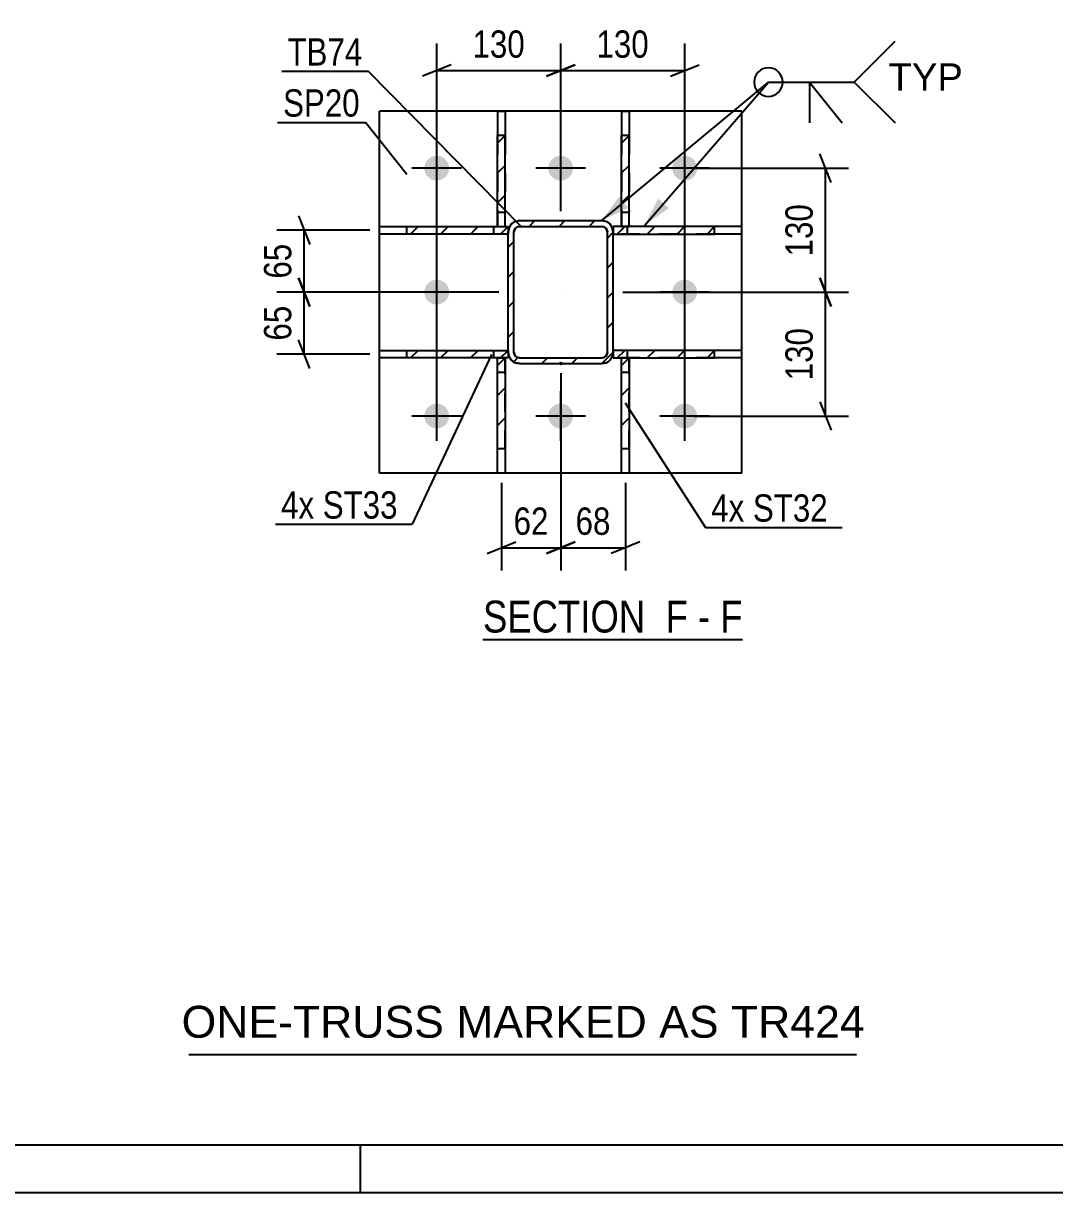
# Model space of a CAD drawing. Header units: millimetres. Extents: x -91 to 750, y -426 to 168.
# Drawn here: x 294.2 to 402.3, y -425.9 to -303.3 of the extents above; entities that cross this region are included whole.
import ezdxf

# ---------------------------------------------------------------- set-up
doc = ezdxf.new("R2010")
doc.units = ezdxf.units.MM
doc.linetypes.add('DXK_LINE_DOT2', pattern=[3.9198, 1.9599, -1.9599])
doc.linetypes.add('DXK_LINE_DOT3', pattern=[5.9187, 2.979, -0.9799, 0.9799, -0.9799])
doc.styles.add('Arial', font='ARIAL.TTF', dxfattribs={"height": 0.2})
doc.styles.add('Arial Narrow', font='ARIALN.TTF', dxfattribs={"height": 0.2})

# ---------------------------------------------------------------- blocks, each defined once
blk = doc.blocks.new('Unknown-814409585-1133')
at = {"color": 5, "linetype": 'Continuous'}
for p, q in [((-86.5, -420.93), (744.5, -420.93)), ((329.5, -425.93), (329.5, -420.93)), ((-91.5, -425.93), (749.5, -425.93))]:
    blk.add_line(p, q, dxfattribs=at)
blk = doc.blocks.new('Unknown-814409585-17411')
at = {"color": 7, "linetype": 'Continuous'}
blk.add_line((311.5, -411.43), (381.5, -411.43), dxfattribs=at)
at = {"color": 7, "style": 'Arial'}
blk.add_text('ONE-TRUSS MARKED AS TR424', height=3.3428, dxfattribs=at).set_placement((310.75, -409.68))
blk = doc.blocks.new('Unknown-814409585-17 - 2082')
at = {"color": 6, "linetype": 'Continuous'}
blk.add_line((342.35, -367.92), (369.56, -367.92), dxfattribs=at)
at = {"color": 0, "linetype": 'Continuous'}
for points in [[(360.45, -367.17), (360.45, -363.67), (342.35, -363.67), (342.35, -367.17)], [(363.84, -367.17), (363.84, -363.67), (361.5, -363.67), (361.5, -367.17)], [(366.17, -367.17), (366.17, -363.67), (364.89, -363.67), (364.89, -367.17)], [(369.56, -367.17), (369.56, -363.67), (367.22, -363.67), (367.22, -367.17)]]:
    blk.add_wipeout(points, dxfattribs=at)
at = {"color": 7, "linetype": 'Continuous', "style": 'Arial Narrow'}
for s, p in [('SECTION ', (342.35, -367.17)), ('F', (361.5, -367.17)), ('F', (367.22, -367.17)), ('-', (364.89, -367.17))]:
    blk.add_text(s, height=3.34, dxfattribs=at).set_placement(p)
blk = doc.blocks.new('Part-814409585-2233 - 2082')
at = {"linetype": 'Continuous'}
h = blk.add_hatch(dxfattribs=at)
h.set_pattern_fill('', scale=0.7, style=0, pattern_type=0)
h.set_pattern_definition([(45, (366.6432, -324.5655), (-1.57154, 1.57154), [])])
h.paths.add_polyline_path([(366.64, -325.37), (366.64, -324.57), (356, -324.57), (356, -325.37)])
at = {"color": 7, "linetype": 'DXK_LINE_DOT2'}
for p, q in [((366.64, -324.57), (356, -324.57)), ((356, -324.57), (356, -325.37)), ((357.5, -325.37), (357.5, -324.57)), ((366.64, -325.37), (356, -325.37))]:
    blk.add_line(p, q, dxfattribs=at)
at = {"color": 2, "linetype": 'Continuous'}
for p, q in [((366.64, -324.57), (356, -324.57)), ((356, -324.57), (356, -325.37)), ((369.5, -324.57), (366.64, -324.57)), ((366.64, -325.37), (366.64, -324.57)), ((369.5, -325.37), (369.5, -324.57)), ((356, -325.37), (366.64, -325.37)), ((369.5, -325.37), (366.64, -325.37))]:
    blk.add_line(p, q, dxfattribs=at)
blk = doc.blocks.new('Part-814409585-2217 - 2082')
at = {"color": 2, "linetype": 'Continuous'}
for p, q in [((331.5, -350.46), (331.5, -312.46)), ((369.5, -312.46), (331.5, -312.46)), ((369.5, -350.46), (369.5, -312.46)), ((369.5, -350.46), (331.5, -350.46))]:
    blk.add_line(p, q, dxfattribs=at)
blk = doc.blocks.new('Bolt-814409585-2180 - 2082')
at = {"linetype": 'Continuous'}
for points in [[(336.2, -318.46, -1), (338.8, -318.46, -1)], [(349.2, -318.46, -1), (351.8, -318.46, -1)], [(362.2, -318.46, -1), (364.8, -318.46, -1)], [(336.2, -331.46, -1), (338.8, -331.46, -1)], [(362.2, -331.46, -1), (364.8, -331.46, -1)], [(336.2, -344.46, -1), (338.8, -344.46, -1)], [(349.2, -344.46, -1), (351.8, -344.46, -1)], [(362.2, -344.46, -1), (364.8, -344.46, -1)]]:
    blk.add_hatch(color=1, dxfattribs=at).paths.add_polyline_path(points)
at = {"color": 1, "linetype": 'Continuous'}
for p, q in [((337.5, -321.06), (337.5, -315.86)), ((350.5, -321.06), (350.5, -315.86)), ((363.5, -321.06), (363.5, -315.86)), ((340.1, -318.46), (334.9, -318.46)), ((353.1, -318.46), (347.9, -318.46)), ((366.1, -318.46), (360.9, -318.46)), ((337.5, -334.06), (337.5, -328.86)), ((363.5, -334.06), (363.5, -328.86)), ((340.1, -331.46), (334.9, -331.46)), ((366.1, -331.46), (360.9, -331.46)), ((337.5, -347.06), (337.5, -341.86)), ((350.5, -347.06), (350.5, -341.86)), ((363.5, -347.06), (363.5, -341.86)), ((340.1, -344.46), (334.9, -344.46)), ((353.1, -344.46), (347.9, -344.46)), ((366.1, -344.46), (360.9, -344.46))]:
    blk.add_line(p, q, dxfattribs=at)
blk = doc.blocks.new('Part-814409585-2238 - 2082')
at = {"linetype": 'Continuous'}
h = blk.add_hatch(dxfattribs=at)
h.set_pattern_fill('', scale=0.7, style=0, pattern_type=0)
h.set_pattern_definition([(45, (366.6432, -337.5655), (-1.57154, 1.57154), [])])
h.paths.add_polyline_path([(366.64, -338.37), (366.64, -337.57), (356, -337.57), (356, -338.37)])
at = {"color": 7, "linetype": 'DXK_LINE_DOT2'}
for p, q in [((366.64, -337.57), (356, -337.57)), ((356, -337.57), (356, -338.37)), ((366.64, -338.37), (356, -338.37)), ((357.5, -338.37), (357.5, -337.57))]:
    blk.add_line(p, q, dxfattribs=at)
at = {"color": 2, "linetype": 'Continuous'}
for p, q in [((366.64, -337.57), (356, -337.57)), ((356, -337.57), (356, -338.37)), ((356, -338.37), (366.64, -338.37)), ((369.5, -337.57), (366.64, -337.57)), ((366.64, -338.37), (366.64, -337.57)), ((369.5, -338.37), (366.64, -338.37)), ((369.5, -338.37), (369.5, -337.57))]:
    blk.add_line(p, q, dxfattribs=at)
blk = doc.blocks.new('Part-814409585-2239 - 2082')
at = {"linetype": 'Continuous'}
h = blk.add_hatch(dxfattribs=at)
h.set_pattern_fill('', scale=0.7, style=0, pattern_type=0)
h.set_pattern_definition([(45, (344.9952, -324.5657), (-1.57154, 1.57154), [])])
h.paths.add_polyline_path([(345, -325.37), (345, -324.57), (334.35, -324.57), (334.35, -325.37)])
at = {"color": 2, "linetype": 'Continuous'}
for p, q in [((331.5, -325.37), (331.5, -324.57)), ((331.5, -324.57), (334.35, -324.57)), ((334.35, -324.57), (345, -324.57)), ((334.35, -325.37), (334.35, -324.57)), ((345, -324.57), (345, -325.37)), ((334.35, -325.37), (331.5, -325.37)), ((345, -325.37), (334.35, -325.37))]:
    blk.add_line(p, q, dxfattribs=at)
at = {"color": 7, "linetype": 'DXK_LINE_DOT2'}
for p, q in [((334.35, -324.57), (345, -324.57)), ((343.5, -325.37), (343.5, -324.57)), ((345, -324.57), (345, -325.37)), ((345, -325.37), (334.35, -325.37))]:
    blk.add_line(p, q, dxfattribs=at)
blk = doc.blocks.new('Part-814409585-2240 - 2082')
at = {"linetype": 'Continuous'}
h = blk.add_hatch(dxfattribs=at)
h.set_pattern_fill('', scale=0.7, style=0, pattern_type=0)
h.set_pattern_definition([(45, (344.9952, -337.5657), (-1.57154, 1.57154), [])])
h.paths.add_polyline_path([(345, -338.37), (345, -337.57), (334.35, -337.57), (334.35, -338.37)])
at = {"color": 2, "linetype": 'Continuous'}
for p, q in [((331.5, -338.37), (331.5, -337.57)), ((331.5, -337.57), (334.35, -337.57)), ((334.35, -338.37), (331.5, -338.37)), ((334.35, -337.57), (345, -337.57)), ((334.35, -338.37), (334.35, -337.57)), ((345, -338.37), (334.35, -338.37)), ((345, -337.57), (345, -338.37))]:
    blk.add_line(p, q, dxfattribs=at)
at = {"color": 7, "linetype": 'DXK_LINE_DOT2'}
for p, q in [((334.35, -337.57), (345, -337.57)), ((345, -338.37), (334.35, -338.37)), ((343.5, -338.37), (343.5, -337.57)), ((345, -337.57), (345, -338.37))]:
    blk.add_line(p, q, dxfattribs=at)
blk = doc.blocks.new('Part-814409585-2255 - 2082')
at = {"linetype": 'Continuous'}
h = blk.add_hatch(dxfattribs=at)
h.set_pattern_fill('', scale=0.7, style=0, pattern_type=0)
h.set_pattern_definition([(45, (344.6803, -338.3555), (-1.57154, 1.57154), [])])
h.paths.add_polyline_path([(344.68, -347.91), (344.68, -338.36), (343.88, -338.36), (343.88, -347.91)])
at = {"color": 7, "linetype": 'DXK_LINE_DOT2'}
for p, q in [((343.88, -339.86), (343.88, -338.36)), ((343.88, -338.36), (344.68, -338.36)), ((344.68, -347.91), (344.68, -338.36)), ((343.88, -339.86), (344.68, -339.86)), ((343.88, -347.91), (343.88, -339.86))]:
    blk.add_line(p, q, dxfattribs=at)
at = {"color": 2, "linetype": 'Continuous'}
for p, q in [((343.88, -347.91), (343.88, -338.36)), ((343.88, -338.36), (344.68, -338.36)), ((344.68, -338.36), (344.68, -347.91)), ((343.88, -350.47), (343.88, -347.91)), ((344.68, -347.91), (343.88, -347.91)), ((344.68, -347.91), (344.68, -350.47)), ((344.68, -350.47), (343.88, -350.47))]:
    blk.add_line(p, q, dxfattribs=at)
blk = doc.blocks.new('Part-814409585-2256 - 2082')
at = {"linetype": 'Continuous'}
h = blk.add_hatch(dxfattribs=at)
h.set_pattern_fill('', scale=0.7, style=0, pattern_type=0)
h.set_pattern_definition([(45, (357.6797, -338.3555), (-1.57154, 1.57154), [])])
h.paths.add_polyline_path([(357.68, -347.91), (357.68, -338.36), (356.88, -338.36), (356.88, -347.91)])
at = {"color": 7, "linetype": 'DXK_LINE_DOT2'}
for p, q in [((356.88, -339.86), (356.88, -338.36)), ((356.88, -338.36), (357.68, -338.36)), ((357.68, -347.91), (357.68, -338.36)), ((356.88, -339.86), (357.68, -339.86)), ((356.88, -347.91), (356.88, -339.86))]:
    blk.add_line(p, q, dxfattribs=at)
at = {"color": 2, "linetype": 'Continuous'}
for p, q in [((356.88, -347.91), (356.88, -338.36)), ((356.88, -338.36), (357.68, -338.36)), ((357.68, -338.36), (357.68, -347.91)), ((356.88, -350.47), (356.88, -347.91)), ((357.68, -347.91), (356.88, -347.91)), ((357.68, -347.91), (357.68, -350.47)), ((357.68, -350.47), (356.88, -350.47))]:
    blk.add_line(p, q, dxfattribs=at)
blk = doc.blocks.new('Part-814409585-2261 - 2082')
at = {"linetype": 'Continuous'}
h = blk.add_hatch(dxfattribs=at)
h.set_pattern_fill('', scale=0.7, style=0, pattern_type=0)
h.set_pattern_definition([(45, (344.6798, -315.0193), (-1.57154, 1.57154), [])])
h.paths.add_polyline_path([(344.68, -324.56), (344.68, -315.02), (343.88, -315.02), (343.88, -324.56)])
at = {"color": 2, "linetype": 'Continuous'}
for p, q in [((343.88, -312.47), (343.88, -315.02)), ((343.88, -312.47), (344.68, -312.47)), ((344.68, -312.47), (344.68, -315.02)), ((343.88, -324.56), (343.88, -315.02)), ((344.68, -315.02), (343.88, -315.02)), ((344.68, -324.56), (344.68, -315.02)), ((343.88, -324.56), (344.68, -324.56))]:
    blk.add_line(p, q, dxfattribs=at)
at = {"color": 7, "linetype": 'DXK_LINE_DOT2'}
for p, q in [((343.88, -315.02), (343.88, -324.56)), ((344.68, -315.02), (344.68, -323.06)), ((343.88, -323.06), (344.68, -323.06)), ((344.68, -324.56), (344.68, -323.06)), ((343.88, -324.56), (344.68, -324.56))]:
    blk.add_line(p, q, dxfattribs=at)
blk = doc.blocks.new('Part-814409585-2262 - 2082')
at = {"linetype": 'Continuous'}
h = blk.add_hatch(dxfattribs=at)
h.set_pattern_fill('', scale=0.7, style=0, pattern_type=0)
h.set_pattern_definition([(45, (357.6793, -315.0193), (-1.57154, 1.57154), [])])
h.paths.add_polyline_path([(357.68, -324.56), (357.68, -315.02), (356.88, -315.02), (356.88, -324.56)])
at = {"color": 2, "linetype": 'Continuous'}
for p, q in [((356.88, -312.47), (356.88, -315.02)), ((356.88, -312.47), (357.68, -312.47)), ((357.68, -312.47), (357.68, -315.02)), ((356.88, -324.56), (356.88, -315.02)), ((357.68, -315.02), (356.88, -315.02)), ((357.68, -324.56), (357.68, -315.02)), ((356.88, -324.56), (357.68, -324.56))]:
    blk.add_line(p, q, dxfattribs=at)
at = {"color": 7, "linetype": 'DXK_LINE_DOT2'}
for p, q in [((356.88, -315.02), (356.88, -324.56)), ((357.68, -315.02), (357.68, -323.06)), ((356.88, -323.06), (357.68, -323.06)), ((357.68, -324.56), (357.68, -323.06)), ((356.88, -324.56), (357.68, -324.56))]:
    blk.add_line(p, q, dxfattribs=at)
blk = doc.blocks.new('Part-814409585-2275 - 2082')
at = {"linetype": 'Continuous'}
h = blk.add_hatch(dxfattribs=at)
h.set_pattern_fill('', scale=0.7, style=0, pattern_type=0)
h.set_pattern_definition([(45, (355.9952, -337.763), (-1.57154, 1.57154), [])])
h.paths.add_polyline_path([(355.9, -338.22), (356, -337.76), (356, -325.16), (355.9, -324.7), (355.64, -324.31), (355.25, -324.05), (354.8, -323.96), (346.2, -323.96), (345.74, -324.05), (345.35, -324.31), (345.09, -324.7), (345, -325.16), (345, -337.76), (345.09, -338.22), (345.35, -338.61), (345.74, -338.87), (346.2, -338.96), (354.8, -338.96), (355.25, -338.87), (355.64, -338.61)])
h.paths.add_polyline_path([(355.02, -338.32), (354.8, -338.36), (346.2, -338.36), (345.97, -338.32), (345.77, -338.19), (345.64, -337.99), (345.6, -337.76), (345.6, -325.16), (345.64, -324.93), (345.77, -324.74), (345.97, -324.61), (346.2, -324.56), (354.8, -324.56), (355.02, -324.61), (355.22, -324.74), (355.35, -324.93), (355.4, -325.16), (355.4, -337.76), (355.35, -337.99), (355.22, -338.19)])
blk.add_hatch(color=30, dxfattribs=at).paths.add_polyline_path([(350.5, -339.06, -1), (350.5, -338.86, -1)])
at = {"color": 7, "linetype": 'DXK_LINE_DOT2'}
for p, q in [((345, -325.16), (345.09, -324.7)), ((345.64, -324.93), (345.6, -325.16)), ((345.77, -324.74), (345.64, -324.93)), ((345.74, -324.05), (346.2, -323.96)), ((345.97, -324.61), (345.77, -324.74)), ((346.2, -324.56), (345.97, -324.61)), ((346.2, -323.96), (354.8, -323.96)), ((346.2, -324.56), (354.8, -324.56)), ((354.8, -323.96), (355.25, -324.05)), ((355.02, -324.61), (354.8, -324.56)), ((355.22, -324.74), (355.02, -324.61)), ((355.35, -324.93), (355.22, -324.74)), ((355.4, -325.16), (355.35, -324.93)), ((355.9, -324.7), (356, -325.16)), ((345, -337.76), (345, -325.16)), ((345.6, -337.76), (345.6, -325.16)), ((355.4, -337.76), (355.4, -325.16)), ((356, -337.76), (356, -325.16)), ((345.09, -338.22), (345, -337.76)), ((345.6, -337.76), (345.64, -337.99)), ((345.64, -337.99), (345.77, -338.19)), ((345.77, -338.19), (345.97, -338.32)), ((345.97, -338.32), (346.2, -338.36)), ((346.2, -338.36), (354.8, -338.36)), ((354.8, -338.36), (355.02, -338.32)), ((355.02, -338.32), (355.22, -338.19)), ((355.22, -338.19), (355.35, -337.99)), ((355.35, -337.99), (355.4, -337.76)), ((356, -337.76), (355.9, -338.22)), ((346.2, -338.96), (345.74, -338.87)), ((346.2, -338.96), (354.8, -338.96)), ((355.25, -338.87), (354.8, -338.96))]:
    blk.add_line(p, q, dxfattribs=at)
at = {"color": 2, "linetype": 'Continuous'}
for p, q in [((345.09, -324.7), (345, -325.16)), ((345.6, -325.16), (345.64, -324.93)), ((345.64, -324.93), (345.77, -324.74)), ((346.2, -323.96), (345.74, -324.05)), ((345.77, -324.74), (345.97, -324.61)), ((345.97, -324.61), (346.2, -324.56)), ((346.2, -323.96), (354.8, -323.96)), ((346.2, -324.56), (354.8, -324.56)), ((355.25, -324.05), (354.8, -323.96)), ((354.8, -324.56), (355.02, -324.61)), ((355.02, -324.61), (355.22, -324.74)), ((355.22, -324.74), (355.35, -324.93)), ((355.35, -324.93), (355.4, -325.16)), ((356, -325.16), (355.9, -324.7)), ((345, -337.76), (345, -325.16)), ((345.6, -337.76), (345.6, -325.16)), ((355.4, -337.76), (355.4, -325.16)), ((356, -337.76), (356, -325.16)), ((345, -337.76), (345.09, -338.22)), ((345.64, -337.99), (345.6, -337.76)), ((345.77, -338.19), (345.64, -337.99)), ((345.97, -338.32), (345.77, -338.19)), ((346.2, -338.36), (345.97, -338.32)), ((346.2, -338.36), (354.8, -338.36)), ((355.02, -338.32), (354.8, -338.36)), ((355.22, -338.19), (355.02, -338.32)), ((355.35, -337.99), (355.22, -338.19)), ((355.4, -337.76), (355.35, -337.99)), ((355.9, -338.22), (356, -337.76)), ((345.74, -338.87), (346.2, -338.96)), ((346.2, -338.96), (354.8, -338.96)), ((354.8, -338.96), (355.25, -338.87))]:
    blk.add_line(p, q, dxfattribs=at)
at = {"color": 7, "linetype": 'DXK_LINE_DOT3'}
blk.add_line((350.5, -331.46), (350.5, -331.46), dxfattribs=at)
at = {"color": 30, "linetype": 'DXK_LINE_DOT3'}
blk.add_line((350.5, -338.96), (350.5, -338.96), dxfattribs=at)
at = {"color": 30, "linetype": 'Continuous'}
blk.add_circle((350.5, -338.96), 0.1, dxfattribs=at)
at = {"color": 7, "linetype": 'DXK_LINE_DOT2'}
for centre, start, end in [((346.2, -325.16), 112.5, 157.5), ((354.8, -325.16), 22.5, 67.5), ((346.2, -337.76), 202.5, 247.5), ((354.8, -337.76), 292.5, 337.5)]:
    blk.add_arc(centre, 1.2, start, end, dxfattribs=at)
at = {"color": 2, "linetype": 'Continuous'}
for centre, start, end in [((346.2, -325.16), 112.5, 157.5), ((354.8, -325.16), 22.5, 67.5), ((346.2, -337.76), 202.5, 247.5), ((354.8, -337.76), 292.5, 337.5)]:
    blk.add_arc(centre, 1.2, start, end, dxfattribs=at)
blk = doc.blocks.new('StraightDimension-814409585-2297 - 2082')
at = {"color": 7, "linetype": 'Continuous'}
for p, q in [((337.5, -343.46), (337.5, -305.37)), ((350.5, -322.96), (350.5, -305.37)), ((339, -307.62), (336, -308.82)), ((349, -308.82), (352, -307.62)), ((337.5, -308.22), (350.5, -308.22))]:
    blk.add_line(p, q, dxfattribs=at)
at = {"color": 0}
blk.add_wipeout([(347.34, -307.47), (347.34, -303.27), (340.65, -303.27), (340.65, -307.47)], dxfattribs=at)
at = {"color": 3, "style": 'Arial Narrow'}
blk.add_text('130', height=2.863, dxfattribs=at).set_placement((341.25, -306.87))
blk = doc.blocks.new('StraightDimension-814409585-2306 - 2082')
at = {"color": 7, "linetype": 'Continuous'}
for p, q in [((350.5, -322.96), (350.5, -305.37)), ((363.5, -343.46), (363.5, -305.37)), ((352, -307.62), (349, -308.82)), ((362, -308.82), (365, -307.62)), ((350.5, -308.22), (363.5, -308.22))]:
    blk.add_line(p, q, dxfattribs=at)
at = {"color": 0}
blk.add_wipeout([(360.34, -307.47), (360.34, -303.27), (353.65, -303.27), (353.65, -307.47)], dxfattribs=at)
at = {"color": 3, "style": 'Arial Narrow'}
blk.add_text('130', height=2.863, dxfattribs=at).set_placement((354.25, -306.87))
blk = doc.blocks.new('StraightDimension-814409585-2316 - 2082')
at = {"color": 7, "linetype": 'Continuous'}
for p, q in [((323, -329.96), (324.2, -332.96)), ((344, -331.46), (320.75, -331.46)), ((323.6, -337.97), (323.6, -331.46)), ((324.2, -339.47), (323, -336.47)), ((330.5, -337.97), (320.75, -337.97))]:
    blk.add_line(p, q, dxfattribs=at)
at = {"color": 0}
blk.add_wipeout([(322.85, -332.29), (318.65, -332.29), (318.65, -337.14), (322.85, -337.14)], dxfattribs=at)
at = {"color": 3, "style": 'Arial Narrow'}
blk.add_text('65', height=2.863, rotation=90.0002, dxfattribs=at).set_placement((322.25, -336.54))
blk = doc.blocks.new('StraightDimension-814409585-2322 - 2082')
at = {"color": 7, "linetype": 'Continuous'}
for p, q in [((323, -323.47), (324.2, -326.47)), ((330.5, -324.97), (320.75, -324.97)), ((323.6, -331.46), (323.6, -324.97)), ((324.2, -332.96), (323, -329.96)), ((344, -331.46), (320.75, -331.46))]:
    blk.add_line(p, q, dxfattribs=at)
at = {"color": 0}
blk.add_wipeout([(322.85, -325.79), (318.65, -325.79), (318.65, -330.64), (322.85, -330.64)], dxfattribs=at)
at = {"color": 3, "style": 'Arial Narrow'}
blk.add_text('65', height=2.863, rotation=90.0002, dxfattribs=at).set_placement((322.25, -330.04))
blk = doc.blocks.new('StraightDimension-814409585-2329 - 2082')
at = {"color": 7, "linetype": 'Continuous'}
for p, q in [((378.87, -332.96), (377.67, -329.96)), ((357, -331.46), (380.67, -331.46)), ((378.27, -344.46), (378.27, -331.46)), ((377.67, -342.96), (378.87, -345.96)), ((364.5, -344.46), (380.67, -344.46))]:
    blk.add_line(p, q, dxfattribs=at)
at = {"color": 0}
blk.add_wipeout([(377.52, -334.62), (373.32, -334.62), (373.32, -341.31), (377.52, -341.31)], dxfattribs=at)
at = {"color": 3, "style": 'Arial Narrow'}
blk.add_text('130', height=2.863, rotation=90.0002, dxfattribs=at).set_placement((376.92, -340.71))
blk = doc.blocks.new('StraightDimension-814409585-2339 - 2082')
at = {"color": 7, "linetype": 'Continuous'}
for p, q in [((378.87, -319.96), (377.67, -316.96)), ((364.5, -318.46), (380.67, -318.46)), ((378.27, -331.46), (378.27, -318.46)), ((377.67, -329.96), (378.87, -332.96)), ((357, -331.46), (380.67, -331.46))]:
    blk.add_line(p, q, dxfattribs=at)
at = {"color": 0}
blk.add_wipeout([(377.52, -321.62), (373.32, -321.62), (373.32, -328.31), (377.52, -328.31)], dxfattribs=at)
at = {"color": 3, "style": 'Arial Narrow'}
blk.add_text('130', height=2.863, rotation=90.0002, dxfattribs=at).set_placement((376.92, -327.71))
blk = doc.blocks.new('StraightDimension-814409585-2350 - 2082')
at = {"color": 7, "linetype": 'Continuous'}
for p, q in [((350.5, -339.96), (350.5, -360.67)), ((344.28, -351.47), (344.28, -360.67)), ((342.78, -358.87), (345.78, -357.67)), ((352, -357.67), (349, -358.87)), ((344.28, -358.27), (350.5, -358.27))]:
    blk.add_line(p, q, dxfattribs=at)
at = {"color": 0}
blk.add_wipeout([(349.82, -357.52), (349.82, -353.32), (344.96, -353.32), (344.96, -357.52)], dxfattribs=at)
at = {"color": 3, "style": 'Arial Narrow'}
blk.add_text('62', height=2.863, dxfattribs=at).set_placement((345.56, -356.92))
blk = doc.blocks.new('StraightDimension-814409585-2359 - 2082')
at = {"color": 7, "linetype": 'Continuous'}
for p, q in [((350.5, -339.96), (350.5, -360.67)), ((357.28, -351.47), (357.28, -360.67)), ((349, -358.87), (352, -357.67)), ((358.78, -357.67), (355.78, -358.87)), ((350.5, -358.27), (357.28, -358.27))]:
    blk.add_line(p, q, dxfattribs=at)
at = {"color": 0}
blk.add_wipeout([(356.32, -357.52), (356.32, -353.32), (351.46, -353.32), (351.46, -357.52)], dxfattribs=at)
at = {"color": 3, "style": 'Arial Narrow'}
blk.add_text('68', height=2.863, dxfattribs=at).set_placement((352.06, -356.92))
blk = doc.blocks.new('MarkSet-814409585-2418 - 2082')
at = {"color": 0}
for points in [[(369.75, -355.54), (369.75, -352.54), (366.28, -352.54), (366.28, -355.54)], [(378.51, -355.54), (378.51, -352.54), (370.65, -352.54), (370.65, -355.54)]]:
    blk.add_wipeout(points, dxfattribs=at)
for points in [[(369.75, -355.54), (369.75, -352.54), (366.28, -352.54), (366.28, -355.54)], [(378.51, -355.54), (378.51, -352.54), (370.65, -352.54), (370.65, -355.54)]]:
    blk.add_wipeout(points, dxfattribs=at)
at = {"color": 30, "linetype": 'Continuous'}
for p, q in [((357.26, -343.06), (365.68, -356.14)), ((365.68, -356.14), (380.01, -356.14))]:
    blk.add_line(p, q, dxfattribs=at)
at = {"color": 3, "style": 'Arial Narrow'}
for s, p in [('4x', (366.28, -355.54)), ('ST32', (370.65, -355.54))]:
    blk.add_text(s, height=2.863, dxfattribs=at).set_placement(p)
blk = doc.blocks.new('Mark-814409585-2213 - 2082')
at = {"color": 0}
blk.add_wipeout([(329.43, -313.05), (329.43, -310.05), (321.39, -310.05), (321.39, -313.05)], dxfattribs=at)
blk.add_wipeout([(329.43, -313.05), (329.43, -310.05), (321.39, -310.05), (321.39, -313.05)], dxfattribs=at)
at = {"color": 30, "linetype": 'Continuous'}
for p in [(320.79, -313.65), (334.37, -319.12)]:
    blk.add_line(p, (330.03, -313.65), dxfattribs=at)
at = {"color": 3, "style": 'Arial Narrow'}
blk.add_text('SP20', height=2.863, dxfattribs=at).set_placement((321.39, -313.05))
blk = doc.blocks.new('WeldMark-814409585-17203 - 2082')
at = {"linetype": 'Continuous'}
for points in [[(357.58, -322.62), (354.8, -323.96), (356.62, -321.47)], [(361.85, -322.65), (359.32, -324.42), (360.72, -321.66)], [(361.85, -322.65), (359.32, -324.42), (360.72, -321.66)]]:
    blk.add_hatch(color=30, dxfattribs=at).paths.add_polyline_path(points)
at = {"color": 30, "linetype": 'Continuous'}
for p, q in [((354.8, -323.96), (372.28, -309.43)), ((359.32, -324.42), (372.28, -309.43)), ((359.32, -324.42), (372.28, -309.43)), ((372.28, -309.43), (381.28, -309.43))]:
    blk.add_line(p, q, dxfattribs=at)
at = {"color": 3, "linetype": 'Continuous'}
for q in [(380, -313.71), (376.57, -313.71)]:
    blk.add_line((376.57, -309.43), q, dxfattribs=at)
for start, end in [(90, 270), (270, 90)]:
    blk.add_arc((372.28, -309.43), 1.5, start, end, dxfattribs=at)
at = {"color": 0, "linetype": 'Continuous'}
blk.add_wipeout([(392.66, -310.33), (392.66, -307.33), (384.88, -307.33), (384.88, -310.33)], dxfattribs=at)
blk.add_wipeout([(392.66, -310.33), (392.66, -307.33), (384.88, -307.33), (384.88, -310.33)], dxfattribs=at)
at = {"color": 3, "linetype": 'Continuous'}
for q in [(385.57, -305.14), (385.57, -313.71)]:
    blk.add_line((381.28, -309.43), q, dxfattribs=at)
at = {"color": 3, "linetype": 'Continuous', "style": 'Arial'}
blk.add_text('TYP', height=2.865, dxfattribs=at).set_placement((384.88, -310.33))
blk = doc.blocks.new('MarkSet-814409585-2448 - 2082')
at = {"color": 30, "linetype": 'Continuous'}
blk.add_line((343.26, -337.99), (334.91, -355.82), dxfattribs=at)
at = {"color": 0}
for points in [[(324.65, -355.22), (324.65, -352.22), (321.18, -352.22), (321.18, -355.22)], [(333.41, -355.22), (333.41, -352.22), (325.55, -352.22), (325.55, -355.22)]]:
    blk.add_wipeout(points, dxfattribs=at)
for points in [[(324.65, -355.22), (324.65, -352.22), (321.18, -352.22), (321.18, -355.22)], [(333.41, -355.22), (333.41, -352.22), (325.55, -352.22), (325.55, -355.22)]]:
    blk.add_wipeout(points, dxfattribs=at)
at = {"color": 30, "linetype": 'Continuous'}
blk.add_line((320.58, -355.82), (334.91, -355.82), dxfattribs=at)
at = {"color": 3, "style": 'Arial Narrow'}
for s, p in [('4x', (321.18, -355.22)), ('ST33', (325.55, -355.22))]:
    blk.add_text(s, height=2.863, dxfattribs=at).set_placement(p)
blk = doc.blocks.new('Mark-814409585-2271 - 2082')
at = {"color": 0}
blk.add_wipeout([(329.7, -307.69), (329.7, -304.69), (321.85, -304.69), (321.85, -307.69)], dxfattribs=at)
blk.add_wipeout([(329.7, -307.69), (329.7, -304.69), (321.85, -304.69), (321.85, -307.69)], dxfattribs=at)
at = {"color": 30, "linetype": 'Continuous'}
for p in [(321.25, -308.29), (346.45, -324.67)]:
    blk.add_line(p, (330.3, -308.29), dxfattribs=at)
at = {"color": 3, "style": 'Arial Narrow'}
blk.add_text('TB74', height=2.863, dxfattribs=at).set_placement((321.85, -307.69))

msp = doc.modelspace()

# ---------------------------------------------------------------- block references
for name in ['Unknown-814409585-1133', 'Part-814409585-2217 - 2082', 'Part-814409585-2261 - 2082', 'Part-814409585-2262 - 2082', 'Bolt-814409585-2180 - 2082', 'Part-814409585-2239 - 2082', 'Part-814409585-2275 - 2082', 'Part-814409585-2233 - 2082', 'Part-814409585-2240 - 2082', 'Part-814409585-2255 - 2082', 'Part-814409585-2238 - 2082', 'Part-814409585-2256 - 2082', 'Unknown-814409585-17411']:
    msp.add_blockref(name, (0, 0))

# ---------------------------------------------------------------- next in the draw order: block references
for name in ['StraightDimension-814409585-2297 - 2082', 'Mark-814409585-2213 - 2082', 'Unknown-814409585-17 - 2082']:
    msp.add_blockref(name, (0, 0))

# ---------------------------------------------------------------- next in the draw order: block references
for name in ['StraightDimension-814409585-2306 - 2082', 'StraightDimension-814409585-2316 - 2082']:
    msp.add_blockref(name, (0, 0))

# ---------------------------------------------------------------- next in the draw order: block references
for name in ['StraightDimension-814409585-2322 - 2082', 'StraightDimension-814409585-2329 - 2082', 'StraightDimension-814409585-2350 - 2082']:
    msp.add_blockref(name, (0, 0))

# ---------------------------------------------------------------- next in the draw order: block references
for name in ['Mark-814409585-2271 - 2082', 'StraightDimension-814409585-2339 - 2082', 'MarkSet-814409585-2448 - 2082', 'StraightDimension-814409585-2359 - 2082']:
    msp.add_blockref(name, (0, 0))

# ---------------------------------------------------------------- next in the draw order: block references
for name in ['WeldMark-814409585-17203 - 2082', 'MarkSet-814409585-2418 - 2082']:
    msp.add_blockref(name, (0, 0))

doc.saveas('drawing.dxf')
